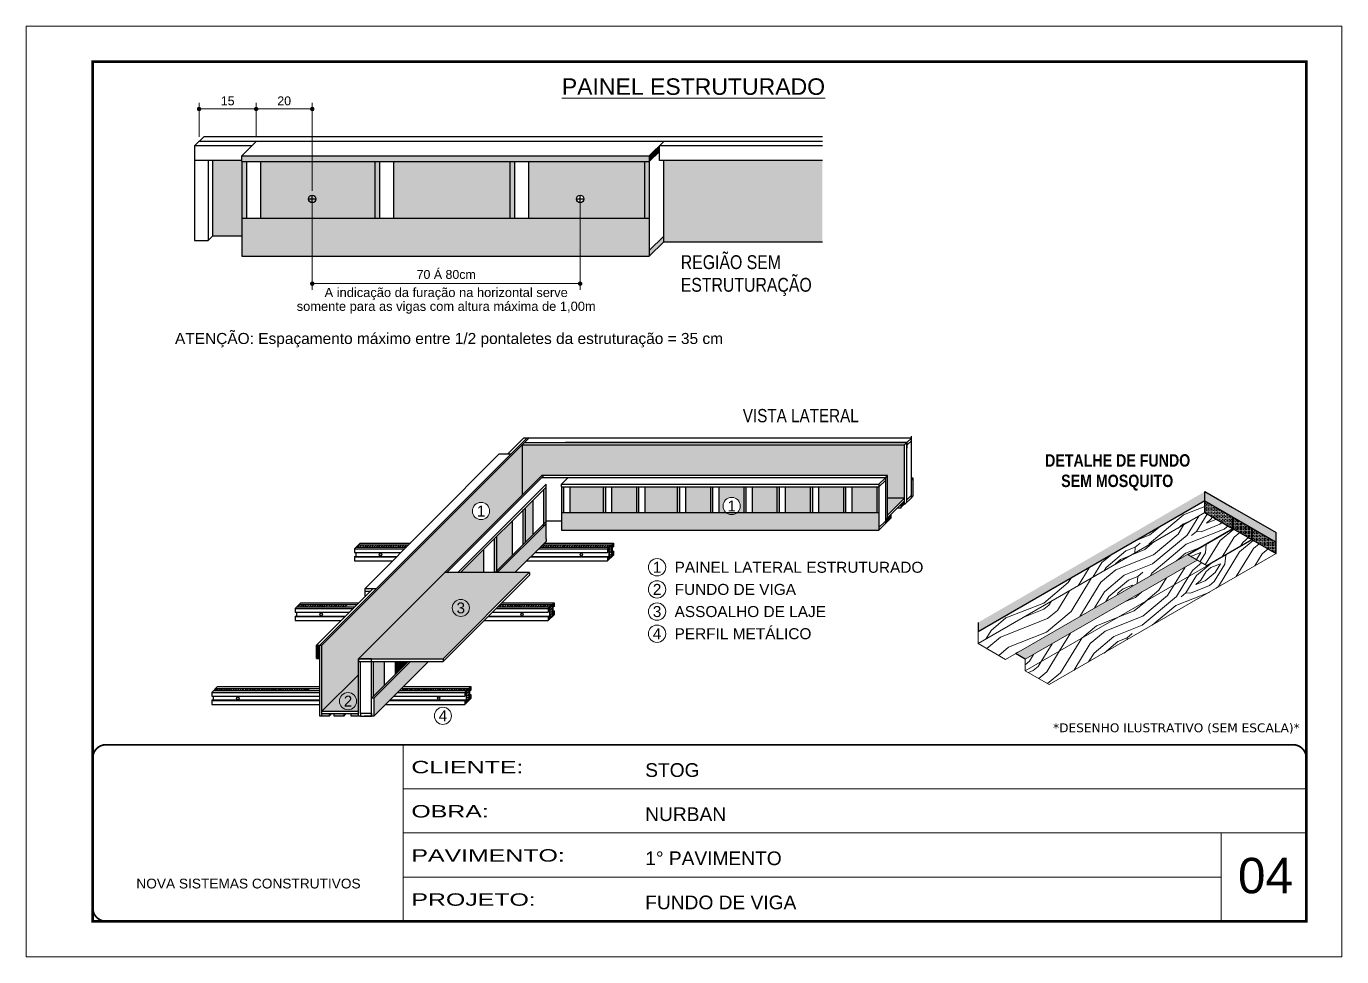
# Model space of a CAD drawing. Header units: millimetres. Extents: x 2455 to 8708, y 366 to 3713.
# Drawn here: x 7210 to 8695, y 2663 to 3713 of the extents above; entities that cross this region are included whole.
import ezdxf
from ezdxf.enums import TextEntityAlignment as Align

# ---------------------------------------------------------------- set-up
doc = ezdxf.new("R2010")
doc.units = ezdxf.units.MM
doc.linetypes.add('CONTINUO', pattern=[0])
doc.linetypes.add('DASHED', pattern=[0.75, 0.5, -0.25])
for name, color, linetype, lineweight in [('CARIMBO', 255, 'Continuous', 9), ('Demarcação 1', 251, 'Continuous', 9), ('Folhas', 255, 'Continuous', 9), ('fundo', 100, 'Continuous', 9), ('Madeira', 126, 'Continuous', 18), ('SARRAFO DE PRESSAO', 251, 'DASHED', 9)]:
    doc.layers.add(name, color=color, linetype=linetype, lineweight=lineweight)
for name, color, linetype in [('COTA', 241, 'Continuous'), ('HACHURA MADEIRAS', 1, 'Continuous'), ('material do compensado', 7, 'Continuous'), ('texto', 7, 'Continuous')]:
    doc.layers.add(name, color=color, linetype=linetype)
doc.layers.add('Demarcação 2', color=7, linetype='Continuous', lineweight=9, true_color=0xe0e0e0)
doc.styles.add('ARIAL', font='arial.ttf')
doc.styles.add('CESAR1', font='arial.ttf', dxfattribs={"oblique": 15})
doc.styles.add('ROMANC', font='techb___.ttf', dxfattribs={"height": 2.5})
doc.styles.get("Standard").update_dxf_attribs({"font": 'arial.ttf'})
doc.styles.add('stylellllll', font='verdana.ttf', dxfattribs={"height": 2})
doc.styles.add('Tecnologia', font='')
doc.styles.add('texto', font='ARIALN.TTF')
doc.styles.get('Tecnologia').set_extended_font_data('Forgotten Futurist')
doc.dimstyles.new('1x', dxfattribs={"dimtxt": 10, "dimasz": 5, "dimexe": 7, "dimexo": 5, "dimgap": 4, "dimtad": 1, "dimdec": 1, "dimdsep": 46, "dimtxsty": 'Standard', "dimblk": 'DOT', "dimcen": 0.09, "dimclrd": 4, "dimclre": 4, "dimclrt": 2, "dimadec": 0, "dimazin": 2, "dimtfac": 1, "dimtdec": 1, "dimtmove": 0, "dimatfit": 3, "dimldrblk": 'DOT', "dimfxl": 1, "dimtolj": 1, "dimtzin": 0, "dimlwd": 9, "dimlwe": 9, "dimarcsym": 0})
pattern_1 = [(45, (5002.2718, 51352.3062), (0.99436891, 3.64601934), [4.6875, -0.9375, 0, -0.9375])]
pattern_2 = [(355, (-41124.4, 315.46), (111.07494, 93.20294), [5.12645, -97.40264]), (85, (-41080.42, 347.63), (-93.20294, 111.07494), [10.2529, -92.27619]), (40, (-41101.74, 339.21), (8.936, 102.13894), [7.24881, -21.74642, 7.24881, -14.497615, 50.751904, -43.50449]), (40, (-41129.96, 310.8), (8.936, 102.13894), [7.24983, -14.49967, 7.24983, -115.99871]), (40, (-41093.314, 317.885), (8.936, 102.13894), [7.24983, -137.7482]), (40, (-41083.55, 311.885), (8.936, 102.13894), [7.24983, -137.7482]), (40, (-41097.974, 323.44), (8.936, 102.13894), [7.24983, -137.7482]), (40, (-41102.635, 328.99), (8.936, 102.13894), [14.49967, -130.49838]), (40, (-41070.4, 403.36), (8.936, 102.13894), [14.49967, -130.49838]), (40, (-41112.4, 334.99), (8.936, 102.13894), [28.99933, -115.99871]), (40, (-41117.06, 340.55), (8.936, 102.13894), [28.99933, -115.99871]), (40, (-41047.99, 365.38), (8.936, 102.13894), [28.99933, -115.99871]), (40, (-41121.275, 351.21), (8.936, 102.13894), [21.7497, -123.24834]), (40, (-41140.36, 368.316), (8.936, 102.13894), [21.7497, -123.24834]), (40, (-41131.04, 357.21), (8.936, 102.13894), [21.7497, -123.24834]), (40, (-41061.97, 382.04), (8.936, 102.13894), [36.24951, -108.74853]), (40, (-41071.74, 388.04), (8.936, 102.13894), [36.24951, -108.74853]), (40, (-41063.76, 361.614), (8.936, 102.13894), [50.74931, -94.24873]), (21.56505, (-41113.295, 324.78), (102.138945, -8.936), [11.4631, -217.79893]), (21.56505, (-41090.187, 353.634), (102.138945, -8.936), [11.4631, -217.79893]), (21.56505, (-41096.187, 343.867), (102.138945, -8.936), [11.4631, -217.79893]), (21.56505, (-41119.296, 315.013), (102.138945, -8.936), [22.9262, -206.33583]), (21.56505, (-41094.847, 359.19), (102.138945, -8.936), [34.3893, -194.87273]), (21.56505, (-41104.614, 365.19), (102.138945, -8.936), [45.8524, -183.40963]), (21.56505, (-41114.38, 371.19), (102.138945, -8.936), [45.8524, -183.40963]), (21.56505, (-41127.02, 403.17), (102.138945, -8.936), [45.8524, -183.40963]), (21.56505, (-41127.915, 392.957), (102.138945, -8.936), [57.3155, -171.94653]), (21.56505, (-41123.7, 382.296), (102.138945, -8.936), [57.3155, -171.94653]), (58.43495, (-41091.527, 338.313), (8.936, 102.138945), [11.4631, -217.79893]), (58.43495, (-41107.74, 329.44), (8.936, 102.138945), [11.4631, -217.79893]), (58.43495, (-41124.403, 315.46), (8.936, 102.138945), [22.9262, -206.33583]), (58.43495, (-41092.42, 328.1), (8.936, 102.138945), [22.9262, -206.33583]), (58.43495, (-41135.064, 311.246), (8.936, 102.138945), [34.3893, -194.87273]), (58.43495, (-41145.277, 312.14), (8.936, 102.138945), [45.8524, -183.40963]), (58.43495, (-41052.906, 309.204), (8.936, 102.138945), [45.8524, -183.40963]), (58.43495, (-41087.76, 322.546), (8.936, 102.138945), [45.8524, -183.40963]), (58.43495, (-41068.226, 310.545), (8.936, 102.138945), [57.3155, -171.94653]), (58.43495, (-41077.993, 316.545), (8.936, 102.138945), [57.3155, -171.94653])]
pattern_3 = [(0, (-30231.8857, -7438.4922), (0.82275303, 1.645506056), [0, -1.645506056])]

# ---------------------------------------------------------------- blocks, each defined once
blk = doc.blocks.new('9999999999')
at = {"color": 30, "linetype": 'CONTINUO'}
for p, q in [((98564.6, 34230.2), (98564.6, 34429.4)), ((98564.6, 34379.6), (99584, 34379.6)), ((98564.6, 34329.8), (99488, 34329.8)), ((99584, 34329.8), (99488, 34329.8)), ((99488, 34329.8), (99488, 34230.2)), ((98564.6, 34280), (99488, 34280))]:
    blk.add_line(p, q, dxfattribs=at)
at = {"color": 30, "linetype": 'CONTINUO', "const_width": 2}
blk.add_lwpolyline([(99584, 34230.2), (99584, 34414.4, 0.414214), (99569, 34429.4), (98229, 34429.4, 0.414214), (98214, 34414.4), (98214, 34245.2, 0.414214), (98229, 34230.2), (99584, 34230.2)], format="xyb", dxfattribs=at)
at = {"layer": 'Folhas'}
blk.add_lwpolyline([(98139, 34190.2), (99624, 34190.2), (99624, 35240.2), (98139, 35240.2)], close=True, dxfattribs=at)
at = {"layer": 'Folhas', "color": 30, "const_width": 3}
blk.add_lwpolyline([(98214, 34230.2), (99584, 34230.2), (99584, 35200.2), (98214, 35200.2)], close=True, dxfattribs=at)
at = {"color": 7, "linetype": 'Continuous', "ltscale": 5, "style": 'ARIAL'}
for s, height, p in [('STOG', 15.48, (98837.7, 34393.1)), ('NURBAN', 15.48, (98837.7, 34343.3)), ('1° PAVIMENTO', 15.483, (98837.7, 34293.5)), ('NOVA SISTEMAS CONSTRUTIVOS', 11.059, (98263.2, 34267.2)), ('FUNDO DE VIGA', 15.483, (98837.7, 34243.7))]:
    blk.add_text(s, height=height, dxfattribs=at).set_placement(p)
at = {"layer": 'Folhas', "color": 7, "style": 'Tecnologia', "width": 1.5}
for s, p in [('CLIENTE:', (98573.7, 34397.2)), ('OBRA:', (98573.7, 34347.3)), ('PAVIMENTO:', (98573.7, 34297.5)), ('PROJETO:', (98573.7, 34247.7))]:
    blk.add_text(s, height=14, dxfattribs=at).set_placement(p)
blk = doc.blocks.new('_Dot')
at = {"color": 0, "linetype": 'ByBlock', "lineweight": -2}
blk.add_line((-0.5, 0), (-1, 0), dxfattribs=at)
at = {"color": 0, "linetype": 'ByBlock', "const_width": 0.5}
blk.add_lwpolyline([(-0.25, 0, 1), (0.25, 0, 1)], format="xyb", close=True, dxfattribs=at)
blk = doc.blocks.new('*D47')
at = {"layer": 'COTA', "color": 4, "lineweight": 9, "transparency": 16777216}
for p, q in [((7404.8, 3588.2), (7404.8, 3626.7)), ((7469.3, 3587.8), (7469.3, 3626.7)), ((7409.8, 3619.7), (7464.3, 3619.7))]:
    blk.add_line(p, q, dxfattribs=at)
at = {"layer": 'Defpoints', "color": 0, "transparency": 16777216}
for p in [(7469.3, 3619.7), (7404.8, 3583.2), (7469.3, 3582.8)]:
    blk.add_point(p, dxfattribs=at)
at = {"layer": 'COTA', "color": 4, "lineweight": 9, "transparency": 16777216, "xscale": 5, "yscale": 5, "zscale": 5, "rotation": 180}
blk.add_blockref('_Dot', (7404.8, 3619.7), dxfattribs=at)
at = {"layer": 'COTA', "color": 4, "lineweight": 9, "transparency": 16777216, "xscale": 5, "yscale": 5, "zscale": 5}
blk.add_blockref('_Dot', (7469.3, 3619.7), dxfattribs=at)
at = {"layer": 'COTA', "color": 2, "transparency": 16777216, "insert": (7437.1, 3628.8), "char_height": 10, "attachment_point": 5}
blk.add_mtext('\\A1;15', dxfattribs=at)
blk = doc.blocks.new('*D48')
at = {"layer": 'COTA', "color": 4, "lineweight": 9, "transparency": 16777216}
for p, q in [((7469.3, 3587.8), (7469.3, 3626.7)), ((7532.6, 3527.4), (7532.6, 3626.7)), ((7474.3, 3619.7), (7527.6, 3619.7))]:
    blk.add_line(p, q, dxfattribs=at)
at = {"layer": 'Defpoints', "color": 0, "transparency": 16777216}
for p in [(7532.6, 3619.7), (7469.3, 3582.8), (7532.6, 3522.4)]:
    blk.add_point(p, dxfattribs=at)
at = {"layer": 'COTA', "color": 4, "lineweight": 9, "transparency": 16777216, "xscale": 5, "yscale": 5, "zscale": 5, "rotation": 180}
blk.add_blockref('_Dot', (7469.3, 3619.7), dxfattribs=at)
at = {"layer": 'COTA', "color": 4, "lineweight": 9, "transparency": 16777216, "xscale": 5, "yscale": 5, "zscale": 5}
blk.add_blockref('_Dot', (7532.6, 3619.7), dxfattribs=at)
at = {"layer": 'COTA', "color": 2, "transparency": 16777216, "insert": (7500.9, 3628.8), "char_height": 10, "attachment_point": 5}
blk.add_mtext('\\A1;20', dxfattribs=at)
blk = doc.blocks.new('*D49')
at = {"layer": 'COTA', "color": 4, "lineweight": 9, "transparency": 16777216}
for p, q in [((7532.6, 3517.4), (7532.6, 3415.6)), ((7835, 3517.4), (7835, 3415.6)), ((7537.6, 3422.6), (7830, 3422.6))]:
    blk.add_line(p, q, dxfattribs=at)
at = {"layer": 'Defpoints', "color": 0, "transparency": 16777216}
for p in [(7532.6, 3522.4), (7835, 3522.4), (7835, 3422.6)]:
    blk.add_point(p, dxfattribs=at)
at = {"layer": 'COTA', "color": 4, "lineweight": 9, "transparency": 16777216, "xscale": 5, "yscale": 5, "zscale": 5, "rotation": 180}
blk.add_blockref('_Dot', (7532.6, 3422.6), dxfattribs=at)
at = {"layer": 'COTA', "color": 4, "lineweight": 9, "transparency": 16777216, "xscale": 5, "yscale": 5, "zscale": 5}
blk.add_blockref('_Dot', (7835, 3422.6), dxfattribs=at)
at = {"layer": 'COTA', "color": 2, "transparency": 16777216, "insert": (7683.8, 3432.9), "char_height": 10, "attachment_point": 5}
blk.add_mtext('\\A1;70 Á 80cm', dxfattribs=at)

msp = doc.modelspace()

# ---------------------------------------------------------------- hatches: boundary and pattern name
at = {"linetype": 'ByBlock', "ltscale": 2}
for points in [[(7913.11, 3566.76), (7453.05, 3566.76), (7453.05, 3560.38), (7913.11, 3560.38)], [(7452.94, 3496.67), (7458.27, 3496.67), (7458.27, 3560.27), (7452.94, 3560.27)], [(7603.13, 3496.67), (7608.45, 3496.67), (7608.45, 3560.27), (7603.13, 3560.27)], [(7794.08, 3149.17), (7796.43, 3151.53), (7796.43, 3192.97), (7794.08, 3190.61)], [(7813.73, 3164.41), (7816.17, 3164.41), (7816.17, 3193.13), (7813.73, 3193.13)], [(7861, 3164.41), (7863.44, 3164.41), (7863.44, 3193.13), (7861, 3193.13)], [(7898.54, 3164.41), (7900.98, 3164.41), (7900.98, 3193.13), (7898.54, 3193.13)], [(7944.47, 3164.41), (7946.91, 3164.41), (7946.91, 3193.13), (7944.47, 3193.13)], [(7982, 3164.41), (7984.44, 3164.41), (7984.44, 3193.13), (7982, 3193.13)], [(8019.54, 3164.41), (8021.97, 3164.41), (8021.97, 3193.13), (8019.54, 3193.13)], [(8057.07, 3164.41), (8059.51, 3164.41), (8059.51, 3193.13), (8057.07, 3193.13)], [(8094.6, 3164.41), (8097.04, 3164.41), (8097.04, 3193.13), (8094.6, 3193.13)], [(8132.14, 3164.41), (8134.57, 3164.41), (8134.58, 3193.13), (8132.14, 3193.13)], [(8169.67, 3164.41), (8172.11, 3164.41), (8172.11, 3193.13), (8169.67, 3193.13)], [(8210.99, 3203.11), (8208.98, 3203.11), (8208.98, 3200.87)], [(7770.74, 3128.31), (7773.09, 3130.67), (7773.09, 3169.96), (7770.74, 3167.61)], [(7794.18, 3149.28), (7794.18, 3151.76), (7740.79, 3098.36), (7740.79, 3096.47), (7741.38, 3096.47)], [(7740.68, 3137.22), (7738.33, 3134.87), (7738.33, 3096.37), (7740.68, 3096.37)], [(7643.51, 2996.34), (7640.95, 2996.34), (7599.49, 2954.89), (7602.06, 2954.89)], [(7626.31, 2981.7), (7628.66, 2984.06), (7628.66, 2996.24), (7626.31, 2996.24)]]:
    msp.add_hatch(color=256, dxfattribs=at).paths.add_polyline_path(points)
for points in [[(7924.46, 3571.63), (7924.46, 3578.01), (7913.11, 3566.75), (7913.11, 3560.38)], [(7755.51, 3496.67), (7760.84, 3496.67), (7760.84, 3560.38), (7755.51, 3560.38)], [(8201.36, 3173.32), (8201.36, 3177.52), (8197.14, 3173.32), (8197.14, 3169.13)], [(8186.2, 3162.47), (8180.22, 3156.54), (8180.22, 3152.35), (8186.2, 3158.28)], [(7540.97, 3014.5), (7537.31, 3014.5), (7537.31, 2999.64), (7540.97, 2999.64)]]:
    msp.add_hatch(color=256).paths.add_polyline_path(points)
h = msp.add_hatch(color=256)
h.paths.add_polyline_path([(7913.11, 3460.13), (7913.11, 3453.75), (7929.33, 3469.84), (7929.33, 3476.22)])
h.paths.add_polyline_path([(7907.78, 3496.67), (7913.11, 3496.67), (7913.11, 3560.38), (7907.78, 3560.38)])
at = {"linetype": 'Continuous', "ltscale": 1.5}
h = msp.add_hatch(dxfattribs=at)
h.set_pattern_fill('ANSI36', color=256, scale=15, style=0)
h.set_pattern_definition(pattern_1)
h.paths.add_polyline_path([(7584.74, 3127.8), (7582.23, 3125.29), (7638.8, 3125.29), (7641.29, 3127.8)])
h = msp.add_hatch(dxfattribs=at)
h.set_pattern_fill('ANSI36', color=256, scale=15, style=0)
h.set_pattern_definition(pattern_1)
h.paths.add_polyline_path([(7870.43, 3127.8), (7792.7, 3127.8), (7790.19, 3125.29), (7867.92, 3125.29)])
h.paths.add_polyline_path([(7870.43, 3127.8), (7867.92, 3125.29), (7867.92, 3111.68), (7870.43, 3114.18)])
h = msp.add_hatch(dxfattribs=at)
h.set_pattern_fill('ANSI36', color=256, scale=15, style=0)
h.set_pattern_definition(pattern_1)
h.paths.add_polyline_path([(7517.76, 3060.43), (7515.26, 3057.92), (7571.82, 3057.92), (7574.31, 3060.43)])
h = msp.add_hatch(dxfattribs=at)
h.set_pattern_fill('ANSI36', color=256, scale=15, style=0)
h.set_pattern_definition(pattern_1)
h.paths.add_polyline_path([(7803.45, 3060.43), (7800.94, 3057.92), (7800.94, 3044.31), (7803.45, 3046.81)])
h.paths.add_polyline_path([(7744.44, 3060.43), (7741.94, 3057.92), (7800.94, 3057.92), (7803.45, 3060.43)])
h = msp.add_hatch(dxfattribs=at)
h.set_pattern_fill('ANSI36', color=256, scale=15, style=0)
h.set_pattern_definition(pattern_1)
h.paths.add_polyline_path([(7423.69, 2965.8), (7421.18, 2963.3), (7528.65, 2963.3), (7528.65, 2965.8)])
h = msp.add_hatch(dxfattribs=at)
h.set_pattern_fill('ANSI36', color=256, scale=15, style=0)
h.set_pattern_definition(pattern_1)
h.paths.add_polyline_path([(7709.38, 2965.8), (7706.87, 2963.3), (7706.87, 2949.68), (7709.38, 2952.19)])
h.paths.add_polyline_path([(7633.27, 2965.8), (7630.77, 2963.3), (7706.87, 2963.3), (7709.38, 2965.8)])
at = {"linetype": 'ByBlock', "ltscale": 2}
h = msp.add_hatch(color=256, dxfattribs=at)
h.paths.add_polyline_path([(7551.76, 2937.51), (7543.54, 2937.51), (7543.54, 2934.59), (7551.76, 2934.59)])
h.paths.add_polyline_path([(7568.06, 2937.51), (7557.27, 2937.51), (7557.27, 2934.59), (7568.06, 2934.59)])
h.paths.add_polyline_path([(7584.61, 2937.51), (7576.39, 2937.51), (7576.39, 2934.59), (7584.61, 2934.59)])
at = {"layer": 'Demarcação 1'}
h = msp.add_hatch(color=256, dxfattribs=at)
h.paths.add_polyline_path([(7563.27, 2951.41, 1), (7582.62, 2951.41, 1)], flags=17)
h.paths.add_polyline_path([(7584.61, 2999.11), (7769.65, 3184.15), (7769.65, 3240.62), (7769.65, 3240.62), (7543.54, 3014.51), (7543.54, 2940.08), (7584.61, 2981.14)])
h.paths.add_polyline_path([(7713.46, 3165.94, -1), (7732.82, 3165.94, -1)], flags=16)
h.paths.add_polyline_path([(7565.07, 2942.15), (7580.83, 2942.15), (7580.83, 2960.71), (7565.07, 2960.71)], flags=24)
h.paths.add_polyline_path([(7715.26, 3156.69), (7731.02, 3156.69), (7731.02, 3175.25), (7715.26, 3175.25)], flags=24)
for points in [[(7769.65, 3184.15), (7791.59, 3206.09), (8182.15, 3206.09), (8182.15, 3180.46), (8201.36, 3180.46), (8201.36, 3240.62), (7769.65, 3240.62)], [(8182.15, 3180.46), (8182.15, 3161.41), (8201.36, 3180.46)]]:
    msp.add_hatch(color=256, dxfattribs=at).paths.add_polyline_path(points)
h = msp.add_hatch(color=256, dxfattribs=at)
h.paths.add_polyline_path([(7543.54, 2940.08), (7584.61, 2940.08), (7584.61, 2981.14)])
h.paths.add_polyline_path([(7563.27, 2951.41, -1), (7582.62, 2951.41, -1)], flags=16)
h.paths.add_polyline_path([(7565.07, 2942.15), (7580.83, 2942.15), (7580.83, 2960.71), (7565.07, 2960.71)], flags=24)
at = {"layer": 'Demarcação 2'}
for points in [[(7453.05, 3560.38), (7453.05, 3560.38), (7453.05, 3560.38), (7453.05, 3561.44), (7420.06, 3561.44), (7420.06, 3476.22), (7453.05, 3476.22)], [(7474.6, 3496.67), (7603.24, 3496.67), (7603.24, 3560.38), (7474.6, 3560.38)], [(7624.79, 3496.67), (7755.51, 3496.67), (7755.51, 3560.38), (7624.79, 3560.38)], [(7929.33, 3561.44), (7929.33, 3469.84), (8108.61, 3469.84), (8108.61, 3561.44)], [(7913.11, 3496.67), (7453.05, 3496.67), (7453.05, 3460.13), (7453.05, 3453.75), (7913.11, 3453.75)], [(7823.7, 3164.41), (7861.11, 3164.41), (7861.11, 3193.23), (7823.7, 3193.23)], [(7870.98, 3164.41), (7898.64, 3164.41), (7898.64, 3193.23), (7870.98, 3193.23)], [(7908.51, 3164.41), (7944.58, 3164.41), (7944.58, 3193.23), (7908.51, 3193.23)], [(7954.44, 3164.41), (7982.11, 3164.41), (7982.11, 3193.23), (7954.44, 3193.23)], [(8029.51, 3164.41), (8057.18, 3164.41), (8057.18, 3193.23), (8029.51, 3193.23)], [(8067.04, 3164.41), (8094.71, 3164.41), (8094.71, 3193.23), (8067.04, 3193.23)], [(8104.58, 3164.41), (8132.24, 3164.41), (8132.24, 3193.23), (8104.58, 3193.23)], [(8142.11, 3164.41), (8169.78, 3164.41), (8169.78, 3193.23), (8142.11, 3193.23)], [(7773.2, 3130.77), (7781.86, 3139.44), (7781.86, 3178.4), (7773.2, 3169.73)], [(8172.21, 3164.41), (8012.55, 3164.41, -0.3830345), (7999.62, 3164.41), (7813.83, 3164.41), (7813.83, 3144.41), (8172.21, 3144.41)], [(7740.79, 3098.36), (7758.52, 3116.1), (7758.52, 3155.06), (7740.79, 3137.33)], [(7796.54, 3134.55), (7796.54, 3151.63), (7741.38, 3096.47), (7761.38, 3096.47), (7796.53, 3131.63)], [(7699.94, 3096.47), (7726.12, 3096.47), (7726.12, 3122.65)], [(7601.84, 2957.24), (7614.09, 2969.49), (7614.09, 2996.34), (7601.84, 2996.34)], [(7663.81, 2996.34), (7658.33, 2996.34), (7643.51, 2996.34), (7602.06, 2954.89), (7602.06, 2934.59)], [(7628.76, 2984.16), (7640.95, 2996.34), (7628.76, 2996.34)]]:
    msp.add_hatch(color=256, dxfattribs=at).paths.add_polyline_path(points)
h = msp.add_hatch(color=256, dxfattribs=at)
h.paths.add_polyline_path([(7830.83, 3518.2, -1), (7839.2, 3518.2, -1)], flags=16)
h.paths.add_polyline_path([(7777.06, 3496.67), (7907.78, 3496.67), (7907.78, 3560.38), (7777.06, 3560.38)])
h = msp.add_hatch(color=256, dxfattribs=at)
h.paths.add_polyline_path([(8015.76, 3171.61, -1), (7996.4, 3171.61, -1)], flags=16)
h.paths.add_polyline_path([(7998.2, 3162.36), (8013.96, 3162.36), (8013.96, 3180.91), (7998.2, 3180.91)], flags=24)
h.paths.add_polyline_path([(7991.98, 3164.41), (8019.64, 3164.41), (8019.64, 3193.23), (7991.98, 3193.23)])
h = msp.add_hatch(color=256, dxfattribs=at)
h.paths.add_polyline_path([(7584.61, 2999.11), (7587.17, 2999.11), (7599.49, 2999.11), (7680.24, 2999.11), (7777.61, 3096.47), (7681.97, 3096.47)])
h.paths.add_polyline_path([(7692.35, 3047.1), (7708.21, 3047.1), (7708.21, 3065.98), (7692.35, 3065.98)], flags=24)
at = {"layer": 'fundo'}
h = msp.add_hatch(color=252, dxfattribs=at)
h.dxf.hatch_style = 1
h.paths.add_polyline_path([(8284.26, 3040.13), (8284.26, 3029.47), (8540.41, 3177.36), (8540.41, 3188.01)])
h = msp.add_hatch(color=252, dxfattribs=at)
h.dxf.hatch_style = 1
h.paths.add_polyline_path([(8571.48, 3170.07), (8540.41, 3188.01), (8540.41, 3177.36), (8571.48, 3159.42), (8620.82, 3130.93), (8620.82, 3141.59)])
h = msp.add_hatch(color=252, dxfattribs=at)
h.dxf.hatch_style = 1
h.paths.add_polyline_path([(8531.77, 3110.62), (8521.4, 3116.6), (8521.4, 3117.48), (8326.62, 3005.02), (8337.54, 2998.71)])
at = {"layer": 'HACHURA MADEIRAS'}
h = msp.add_hatch(dxfattribs=at)
h.set_pattern_fill('DOTS', scale=1.036539)
h.set_pattern_definition(pattern_3)
h.paths.add_polyline_path([(8571.48, 3146.39), (8571.48, 3159.42), (8540.41, 3177.36), (8540.41, 3164.34)])
h = msp.add_hatch(dxfattribs=at)
h.set_pattern_fill('DOTS', scale=1.036539)
h.set_pattern_definition(pattern_3)
h.paths.add_polyline_path([(8572.24, 3158.98), (8572.24, 3145.96), (8593.38, 3133.75), (8593.38, 3146.77)])
h = msp.add_hatch(dxfattribs=at)
h.set_pattern_fill('DOTS', scale=1.036539)
h.set_pattern_definition(pattern_3)
h.paths.add_polyline_path([(8593.68, 3146.6), (8593.68, 3133.58), (8620.82, 3117.91), (8620.82, 3130.93)])
at = {"layer": 'Madeira'}
h = msp.add_hatch(dxfattribs=at)
h.set_pattern_fill('PATRON00077', color=256, scale=102.529099, angle=355, pattern_type=2)
h.set_pattern_definition(pattern_2)
h.paths.add_polyline_path([(8284.26, 3029.47), (8284.26, 3016.45), (8540.41, 3164.34), (8540.41, 3177.36)])
h = msp.add_hatch(dxfattribs=at)
h.set_pattern_fill('PATRON00077', color=256, scale=102.529099, angle=355, pattern_type=2)
h.set_pattern_definition([(355, (-10021.88, -68925.11), (111.07494, 93.20294), [5.12645, -97.40264]), (85, (-9977.9, -68892.94), (-93.20294, 111.07494), [10.25291, -92.27619]), (40, (-9999.22, -68901.36), (8.936, 102.138945), [7.248807, -21.74642, 7.248807, -14.497615, 50.751904, -43.504487]), (40, (-10027.44, -68929.77), (8.936, 102.138945), [7.24983, -14.499665, 7.24983, -115.99871]), (40, (-9990.796, -68922.684), (8.936, 102.138945), [7.24983, -137.74821]), (40, (-9981.03, -68928.685), (8.936, 102.138945), [7.24983, -137.74821]), (40, (-9995.46, -68917.13), (8.936, 102.138945), [7.24983, -137.74821]), (40, (-10000.12, -68911.58), (8.936, 102.138945), [14.49967, -130.49838]), (40, (-9967.88, -68837.21), (8.936, 102.138945), [14.49967, -130.49838]), (40, (-10009.884, -68905.576), (8.936, 102.138945), [28.99933, -115.99871]), (40, (-10014.544, -68900.02), (8.936, 102.138945), [28.99933, -115.99871]), (40, (-9945.47, -68875.19), (8.936, 102.138945), [28.99933, -115.99871]), (40, (-10018.76, -68889.36), (8.936, 102.138945), [21.7497, -123.24834]), (40, (-10037.845, -68872.254), (8.936, 102.138945), [21.7497, -123.24834]), (40, (-10028.524, -68883.36), (8.936, 102.138945), [21.7497, -123.24834]), (40, (-9959.45, -68858.53), (8.936, 102.138945), [36.24951, -108.74853]), (40, (-9969.22, -68852.53), (8.936, 102.138945), [36.24951, -108.74853]), (40, (-9961.24, -68878.956), (8.936, 102.138945), [50.74931, -94.24873]), (21.56505, (-10010.777, -68915.79), (102.138945, -8.936), [11.4631, -217.79893]), (21.56505, (-9987.67, -68886.936), (102.138945, -8.936), [11.4631, -217.79893]), (21.56505, (-9993.67, -68896.703), (102.138945, -8.936), [11.4631, -217.79893]), (21.56505, (-10016.78, -68925.557), (102.138945, -8.936), [22.9262, -206.33583]), (21.56505, (-9992.33, -68881.38), (102.138945, -8.936), [34.3893, -194.87273]), (21.56505, (-10002.096, -68875.38), (102.138945, -8.936), [45.8524, -183.40963]), (21.56505, (-10011.863, -68869.38), (102.138945, -8.936), [45.8524, -183.40963]), (21.56505, (-10024.503, -68837.4), (102.138945, -8.936), [45.8524, -183.40963]), (21.56505, (-10025.397, -68847.613), (102.138945, -8.936), [57.31551, -171.94653]), (21.56505, (-10021.183, -68858.273), (102.138945, -8.936), [57.31551, -171.94653]), (58.43495, (-9989.01, -68902.256), (8.936, 102.138945), [11.4631, -217.79893]), (58.43495, (-10005.224, -68911.13), (8.936, 102.138945), [11.4631, -217.79893]), (58.43495, (-10021.885, -68925.11), (8.936, 102.138945), [22.9262, -206.33583]), (58.43495, (-9989.903, -68912.47), (8.936, 102.138945), [22.9262, -206.33583]), (58.43495, (-10032.545, -68929.324), (8.936, 102.138945), [34.3893, -194.87273]), (58.43495, (-10042.76, -68928.43), (8.936, 102.138945), [45.8524, -183.40963]), (58.43495, (-9950.388, -68931.366), (8.936, 102.138945), [45.8524, -183.40963]), (58.43495, (-9985.243, -68918.024), (8.936, 102.138945), [45.8524, -183.40963]), (58.43495, (-9965.71, -68930.025), (8.936, 102.138945), [57.31551, -171.94653]), (58.43495, (-9975.475, -68924.025), (8.936, 102.138945), [57.31551, -171.94653])])
h.paths.add_polyline_path([(8284.26, 3016.45), (8315.34, 2998.51), (8571.48, 3146.39), (8540.41, 3164.34)])
h = msp.add_hatch(dxfattribs=at)
h.set_pattern_fill('PATRON00077', color=256, scale=102.529099, angle=355, pattern_type=2)
h.set_pattern_definition(pattern_2)
h.paths.add_polyline_path([(8364.69, 2970.03), (8620.82, 3117.91), (8593.68, 3133.58), (8337.63, 2985.75)])
h = msp.add_hatch(dxfattribs=at)
h.set_pattern_fill('PATRON00077', color=256, scale=102.529099, angle=355, pattern_type=2)
h.set_pattern_definition([(355, (-41146.37, 328.2), (111.07494, 93.20294), [5.12645, -97.40264]), (85, (-41102.38, 360.37), (-93.20294, 111.07494), [10.2529, -92.27619]), (40, (-41123.705, 351.946), (8.936, 102.13894), [7.24881, -21.74642, 7.24881, -14.497615, 50.751904, -43.50449]), (40, (-41151.92, 323.54), (8.936, 102.13894), [7.24983, -14.49967, 7.24983, -115.99871]), (40, (-41115.28, 330.625), (8.936, 102.13894), [7.24983, -137.7482]), (40, (-41105.51, 324.624), (8.936, 102.13894), [7.24983, -137.7482]), (40, (-41119.94, 336.18), (8.936, 102.13894), [7.24983, -137.7482]), (40, (-41124.6, 341.73), (8.936, 102.13894), [14.49967, -130.49838]), (40, (-41092.36, 416.1), (8.936, 102.13894), [14.49967, -130.49838]), (40, (-41134.366, 347.73), (8.936, 102.13894), [28.99933, -115.99871]), (40, (-41139.026, 353.29), (8.936, 102.13894), [28.99933, -115.99871]), (40, (-41069.955, 378.12), (8.936, 102.13894), [28.99933, -115.99871]), (40, (-41143.24, 363.95), (8.936, 102.13894), [21.7497, -123.24834]), (40, (-41162.33, 381.055), (8.936, 102.13894), [21.7497, -123.24834]), (40, (-41153.01, 369.95), (8.936, 102.13894), [21.7497, -123.24834]), (40, (-41083.935, 394.78), (8.936, 102.13894), [36.24951, -108.74853]), (40, (-41093.7, 400.78), (8.936, 102.13894), [36.24951, -108.74853]), (40, (-41085.72, 374.35), (8.936, 102.13894), [50.74931, -94.24873]), (21.56505, (-41135.26, 337.52), (102.138945, -8.936), [11.4631, -217.79893]), (21.56505, (-41112.15, 366.373), (102.138945, -8.936), [11.4631, -217.79893]), (21.56505, (-41118.15, 356.606), (102.138945, -8.936), [11.4631, -217.79893]), (21.56505, (-41141.26, 327.75), (102.138945, -8.936), [22.9262, -206.33583]), (21.56505, (-41116.81, 371.927), (102.138945, -8.936), [34.3893, -194.87273]), (21.56505, (-41126.58, 377.93), (102.138945, -8.936), [45.8524, -183.40963]), (21.56505, (-41136.345, 383.93), (102.138945, -8.936), [45.8524, -183.40963]), (21.56505, (-41148.985, 415.91), (102.138945, -8.936), [45.8524, -183.40963]), (21.56505, (-41149.88, 405.697), (102.138945, -8.936), [57.3155, -171.94653]), (21.56505, (-41145.666, 395.036), (102.138945, -8.936), [57.3155, -171.94653]), (58.43495, (-41113.49, 351.053), (8.936, 102.138945), [11.4631, -217.79893]), (58.43495, (-41129.706, 342.18), (8.936, 102.138945), [11.4631, -217.79893]), (58.43495, (-41146.367, 328.2), (8.936, 102.138945), [22.9262, -206.33583]), (58.43495, (-41114.385, 340.84), (8.936, 102.138945), [22.9262, -206.33583]), (58.43495, (-41157.028, 323.985), (8.936, 102.138945), [34.3893, -194.87273]), (58.43495, (-41167.24, 324.88), (8.936, 102.138945), [45.8524, -183.40963]), (58.43495, (-41074.87, 321.943), (8.936, 102.138945), [45.8524, -183.40963]), (58.43495, (-41109.725, 335.285), (8.936, 102.138945), [45.8524, -183.40963]), (58.43495, (-41090.19, 323.284), (8.936, 102.138945), [57.3155, -171.94653]), (58.43495, (-41099.958, 329.284), (8.936, 102.138945), [57.3155, -171.94653])])
h.paths.add_polyline_path([(8542.54, 3104.4), (8593.38, 3133.75), (8571.72, 3146.32), (8521.4, 3116.6)])
h = msp.add_hatch(dxfattribs=at)
h.set_pattern_fill('PATRON00077', color=256, scale=102.529099, angle=355, pattern_type=2)
h.set_pattern_definition(pattern_2)
h.paths.add_polyline_path([(8542.91, 3104.19), (8531.63, 3110.7), (8337.47, 2998.68), (8337.54, 2985.69)])

# ---------------------------------------------------------------- linework, layer by layer
at = {"linetype": 'ByBlock', "ltscale": 2}
for p, q in [((7399.63, 3578.01), (7410.07, 3588.45)), ((7469.28, 3582.85), (7453.05, 3566.76)), ((7929.33, 3582.85), (7913.11, 3566.75)), ((7399.63, 3578.01), (7399.63, 3561.44)), ((7453.05, 3566.76), (7913.11, 3566.76)), ((7453.05, 3560.38), (7453.05, 3566.76)), ((7924.46, 3571.63), (7913.11, 3560.38)), ((7913.11, 3566.75), (7913.11, 3453.75)), ((7924.46, 3561.44), (7924.46, 3578.01)), ((7399.63, 3561.44), (7399.63, 3471.38)), ((7415.23, 3561.44), (7415.23, 3471.38)), ((7420.06, 3561.44), (7420.06, 3476.22)), ((7453.05, 3560.38), (7453.05, 3453.75)), ((7453.05, 3560.38), (7453.05, 3460.13)), ((7453.05, 3560.38), (7913.11, 3560.38)), ((7458.38, 3560.38), (7458.38, 3496.67)), ((7474.6, 3496.67), (7474.6, 3560.38)), ((7603.24, 3560.38), (7603.24, 3496.67)), ((7608.56, 3560.38), (7608.56, 3496.67)), ((7624.79, 3496.67), (7624.79, 3560.38)), ((7755.51, 3560.38), (7755.51, 3496.67)), ((7760.84, 3560.38), (7760.84, 3496.67)), ((7777.06, 3496.67), (7777.06, 3560.38)), ((7907.78, 3560.38), (7907.78, 3496.67)), ((7929.33, 3469.84), (7929.33, 3561.44)), ((7415.23, 3471.38), (7420.06, 3476.22)), ((7453.05, 3476.22), (7420.06, 3476.22)), ((7453.05, 3476.22), (7420.06, 3476.22)), ((7929.33, 3476.22), (7913.11, 3460.13)), ((7929.33, 3469.84), (7913.11, 3453.75)), ((8208.98, 3245.32), (8203.93, 3240.31)), ((7684.54, 3096.47), (7794.15, 3206.09)), ((7796.54, 3134.55), (7796.54, 3193.07)), ((7821.26, 3203.52), (7813.83, 3196.15)), ((7813.83, 3196.15), (8172.22, 3196.15)), ((7813.83, 3193.24), (7813.83, 3196.15)), ((7813.83, 3193.24), (7813.83, 3144.41)), ((7813.83, 3193.24), (7813.83, 3164.41)), ((7813.83, 3193.23), (8172.22, 3193.23)), ((7816.27, 3193.24), (7816.27, 3164.41)), ((7823.7, 3164.41), (7823.7, 3193.24)), ((7861.11, 3193.23), (7861.11, 3164.41)), ((7863.55, 3193.23), (7863.55, 3164.41)), ((7870.98, 3164.41), (7870.98, 3193.23)), ((7898.64, 3193.23), (7898.64, 3164.41)), ((7901.08, 3193.23), (7901.08, 3164.41)), ((7908.51, 3164.41), (7908.51, 3193.23)), ((7944.58, 3193.23), (7944.58, 3164.41)), ((7947.01, 3193.23), (7947.01, 3164.41)), ((7954.44, 3164.41), (7954.44, 3193.23)), ((7982.11, 3193.23), (7982.11, 3164.41)), ((7984.55, 3193.23), (7984.55, 3164.41)), ((7991.98, 3164.41), (7991.98, 3193.23)), ((8019.64, 3193.23), (8019.64, 3164.41)), ((8022.08, 3193.23), (8022.08, 3164.41)), ((8029.51, 3164.41), (8029.51, 3193.23)), ((8057.18, 3193.23), (8057.18, 3164.41)), ((8059.61, 3193.23), (8059.61, 3164.41)), ((8067.04, 3164.41), (8067.04, 3193.23)), ((8094.71, 3193.23), (8094.71, 3164.41)), ((8097.15, 3193.23), (8097.15, 3164.41)), ((8104.58, 3164.41), (8104.58, 3193.23)), ((8132.24, 3193.23), (8132.24, 3164.41)), ((8134.68, 3193.23), (8134.68, 3164.41)), ((8142.11, 3164.41), (8142.11, 3193.23)), ((8169.78, 3193.23), (8169.78, 3164.41)), ((8172.22, 3193.23), (8172.21, 3144.41)), ((8179.64, 3203.52), (8172.22, 3196.15)), ((8179.64, 3200.6), (8172.22, 3193.23)), ((8172.22, 3196.15), (8172.22, 3193.23)), ((8179.64, 3203.52), (8182.15, 3206.09)), ((8179.64, 3203.52), (8179.64, 3151.78)), ((8208.98, 3200.87), (8210.99, 3203.11)), ((8210.99, 3203.11), (8208.98, 3203.11)), ((8210.99, 3183.11), (8210.99, 3203.11)), ((7781.86, 3139.44), (7781.86, 3178.4)), ((7794.18, 3149.28), (7794.18, 3190.72)), ((8208.98, 3180.87), (8201.36, 3173.32)), ((8208.98, 3180.87), (8210.99, 3183.11)), ((7770.84, 3128.42), (7770.84, 3167.72)), ((7773.2, 3130.77), (7773.2, 3170.07)), ((7796.54, 3154.11), (7738.9, 3096.47)), ((7758.52, 3116.1), (7758.52, 3155.4)), ((7813.83, 3154.7), (7796.54, 3154.7)), ((8179.64, 3154.7), (8172.21, 3147.33)), ((8179.64, 3151.78), (8172.21, 3144.41)), ((8186.2, 3158.28), (8175.82, 3147.98)), ((8182.15, 3154.27), (8179.64, 3151.78)), ((7738.44, 3096.47), (7738.44, 3134.97)), ((7740.79, 3096.47), (7740.79, 3137.33)), ((7796.54, 3134.55), (7796.53, 3131.63)), ((7580.17, 3123.22), (7580.17, 3119.03)), ((7580.17, 3123.22), (7623.41, 3123.22)), ((7580.17, 3123.22), (7636.74, 3123.22)), ((7580.17, 3119.03), (7632.58, 3119.03)), ((7581.61, 3119.03), (7581.61, 3114.8)), ((7582.23, 3125.29), (7638.8, 3125.29)), ((7584.74, 3127.8), (7641.29, 3127.8)), ((7586.81, 3129.86), (7643.35, 3129.86)), ((7783.93, 3119.03), (7865.85, 3119.03)), ((7788.12, 3123.22), (7865.85, 3123.22)), ((7790.19, 3125.29), (7867.92, 3125.29)), ((7792.7, 3127.8), (7870.43, 3127.8)), ((7794.77, 3129.86), (7872.5, 3129.86)), ((7865.85, 3123.22), (7865.85, 3119.03)), ((7866.49, 3122.94), (7866.49, 3119.67)), ((7867.3, 3123.75), (7867.3, 3111.83)), ((7867.92, 3125.29), (7867.92, 3111.68)), ((7870.43, 3127.8), (7870.43, 3114.18)), ((7871.05, 3127.51), (7871.05, 3115.58)), ((7871.05, 3125.05), (7871.87, 3125.05)), ((7871.05, 3120.8), (7872.5, 3120.8)), ((7871.05, 3120.18), (7871.87, 3120.18)), ((7871.87, 3128.32), (7871.87, 3125.05)), ((7871.87, 3120.18), (7871.87, 3116.4)), ((7580.17, 3114.16), (7627.73, 3114.16)), ((7580.17, 3109.61), (7609.88, 3109.61)), ((7580.17, 3109.61), (7623.21, 3109.61)), ((7580.8, 3114.8), (7628.37, 3114.8)), ((7774.51, 3109.61), (7865.85, 3109.61)), ((7779.06, 3114.16), (7865.85, 3114.16)), ((7779.7, 3114.8), (7866.49, 3114.8)), ((7866.49, 3111.83), (7867.3, 3111.83)), ((7871.05, 3116.4), (7871.87, 3116.4)), ((7777.73, 3096.47), (7777.73, 3093.71)), ((7592.31, 3069.5), (7592.31, 3078.52)), ((7592.31, 3075.6), (7598.41, 3075.6)), ((7517.76, 3060.43), (7583.23, 3060.43)), ((7519.83, 3062.49), (7585.3, 3062.49)), ((7744.43, 3060.43), (7803.45, 3060.43)), ((7746.5, 3062.49), (7805.52, 3062.49)), ((7803.45, 3060.43), (7803.45, 3046.81)), ((7804.07, 3060.14), (7804.07, 3048.21)), ((7804.89, 3060.95), (7804.89, 3057.68)), ((7513.19, 3055.85), (7556.43, 3055.85)), ((7513.19, 3055.85), (7578.65, 3055.85)), ((7513.19, 3055.85), (7513.19, 3051.66)), ((7513.19, 3051.66), (7574.46, 3051.66)), ((7513.19, 3046.79), (7569.59, 3046.79)), ((7513.82, 3047.43), (7570.23, 3047.43)), ((7514.63, 3051.66), (7514.63, 3047.43)), ((7515.26, 3057.92), (7580.72, 3057.92)), ((7730.79, 3046.79), (7798.88, 3046.79)), ((7731.43, 3047.43), (7799.51, 3047.43)), ((7735.66, 3051.66), (7798.88, 3051.66)), ((7739.85, 3055.85), (7798.88, 3055.85)), ((7741.92, 3057.92), (7800.94, 3057.92)), ((7798.88, 3055.85), (7798.88, 3051.66)), ((7799.51, 3055.57), (7799.51, 3052.3)), ((7799.51, 3044.46), (7800.32, 3044.46)), ((7800.32, 3056.38), (7800.32, 3044.46)), ((7800.94, 3057.92), (7800.94, 3044.31)), ((7804.07, 3057.68), (7804.89, 3057.68)), ((7804.07, 3053.43), (7805.52, 3053.43)), ((7804.07, 3052.81), (7804.89, 3052.81)), ((7804.07, 3049.03), (7804.89, 3049.03)), ((7804.89, 3052.81), (7804.89, 3049.03)), ((7513.19, 3042.24), (7542.9, 3042.24)), ((7513.19, 3042.24), (7565.04, 3042.24)), ((7726.24, 3042.24), (7798.88, 3042.24)), ((7537.31, 2999.64), (7537.31, 3014.5)), ((7540.97, 3014.51), (7543.54, 3014.51)), ((7537.31, 2999.64), (7540.97, 2999.64)), ((7584.61, 2999.11), (7587.17, 2999.11)), ((7590.39, 2996.34), (7658.33, 2996.34)), ((7599.49, 2937.51), (7599.49, 2996.34)), ((7601.84, 2957.24), (7601.84, 2996.21)), ((7614.09, 2969.49), (7614.09, 2996.34)), ((7626.41, 2981.81), (7626.41, 2996.34)), ((7628.76, 2984.16), (7628.76, 2996.34)), ((7680.24, 2999.11), (7680.24, 2996.34)), ((7419.11, 2961.23), (7515.32, 2961.23)), ((7419.11, 2961.23), (7540.97, 2961.23)), ((7419.11, 2961.23), (7419.11, 2957.04)), ((7419.11, 2957.04), (7540.97, 2957.04)), ((7420.56, 2957.04), (7420.56, 2952.8)), ((7421.18, 2963.3), (7540.97, 2963.3)), ((7423.69, 2965.8), (7540.97, 2965.8)), ((7425.76, 2967.87), (7540.97, 2967.87)), ((7624.51, 2957.04), (7704.8, 2957.04)), ((7628.7, 2961.23), (7704.8, 2961.23)), ((7630.77, 2963.3), (7706.87, 2963.3)), ((7633.27, 2965.8), (7709.38, 2965.8)), ((7635.34, 2967.87), (7711.44, 2967.87)), ((7704.8, 2961.23), (7704.8, 2957.04)), ((7705.44, 2960.95), (7705.44, 2957.68)), ((7706.25, 2961.76), (7706.25, 2949.83)), ((7706.87, 2963.3), (7706.87, 2949.68)), ((7709.38, 2965.8), (7709.38, 2952.19)), ((7710, 2965.51), (7710, 2953.59)), ((7710, 2963.06), (7710.82, 2963.06)), ((7710, 2958.81), (7711.44, 2958.81)), ((7710, 2958.18), (7710.82, 2958.18)), ((7710.82, 2966.33), (7710.82, 2963.06)), ((7710.82, 2958.18), (7710.82, 2954.41)), ((7419.11, 2952.17), (7540.97, 2952.17)), ((7419.11, 2947.62), (7515.32, 2947.62)), ((7419.11, 2947.62), (7540.97, 2947.62)), ((7419.75, 2952.8), (7540.97, 2952.8)), ((7615.09, 2947.62), (7704.8, 2947.62)), ((7619.64, 2952.17), (7704.8, 2952.17)), ((7620.27, 2952.8), (7705.44, 2952.8)), ((7705.44, 2949.83), (7706.25, 2949.83)), ((7710, 2954.41), (7710.82, 2954.41)), ((7599.49, 2937.51), (7599.49, 2934.59))]:
    msp.add_line(p, q, dxfattribs=at)
for p, q in [((8108.61, 3582.85), (7404.46, 3582.85)), ((8108.61, 3588.45), (7410.07, 3588.45)), ((7464.4, 3578.01), (7399.63, 3578.01)), ((8108.61, 3578.01), (7924.46, 3578.01)), ((7453.05, 3561.44), (7399.63, 3561.44)), ((8108.61, 3561.44), (7924.46, 3561.44)), ((7452.93, 3496.67), (7913.11, 3496.67)), ((7399.63, 3471.38), (7415.23, 3471.38)), ((7453.05, 3453.75), (7913.11, 3453.75)), ((7774.7, 3248.24), (7540.97, 3014.51)), ((7777.26, 3248.24), (7543.54, 3014.51)), ((7771.04, 3248.24), (7752.94, 3230.14)), ((7769.65, 3240.62), (8201.36, 3240.62)), ((7769.65, 3240.62), (7769.65, 3184.15)), ((8208.98, 3248.24), (7771.04, 3248.24)), ((7772.22, 3243.19), (8203.93, 3243.19)), ((8203.93, 3243.19), (7818.32, 3243.19)), ((8203.93, 3243.19), (8201.36, 3240.62)), ((8201.36, 3173.32), (8201.36, 3240.62)), ((8208.98, 3248.24), (8203.93, 3243.19)), ((8203.93, 3175.87), (8203.93, 3243.19)), ((8203.93, 3243.19), (8203.93, 3237.03)), ((8208.98, 3183.11), (8208.98, 3250.48)), ((8208.98, 3180.87), (8208.98, 3248.24)), ((7743.05, 3230.14), (7592.31, 3078.52)), ((7756.61, 3230.14), (7743.05, 3230.14)), ((7791.59, 3206.09), (7584.61, 2999.11)), ((7696.86, 3096.47), (7796.54, 3196.15)), ((7699.94, 3096.47), (7796.54, 3193.07)), ((8179.64, 3203.52), (7791.58, 3203.52)), ((8182.15, 3206.09), (7791.59, 3206.09)), ((7796.54, 3144.41), (7796.54, 3196.15)), ((8182.15, 3154.27), (8182.15, 3206.09)), ((8201.36, 3180.46), (8182.15, 3161.41)), ((8208.98, 3183.79), (8203.93, 3178.75)), ((7813.83, 3164.41), (8172.21, 3164.41)), ((8201.36, 3177.52), (8180.22, 3156.54)), ((8197.14, 3169.13), (8192.91, 3169.13)), ((8197.14, 3173.32), (8197.14, 3169.13)), ((7796.53, 3151.63), (7741.38, 3096.47)), ((8186.2, 3158.28), (8186.2, 3162.47)), ((7813.83, 3144.41), (8172.21, 3144.41)), ((7586.81, 3129.86), (7580.17, 3123.22)), ((7726.12, 3096.47), (7726.12, 3122.65)), ((7796.53, 3131.63), (7761.38, 3096.47)), ((7872.5, 3129.86), (7865.85, 3123.22)), ((7866.49, 3119.67), (7865.85, 3119.03)), ((7867.3, 3123.75), (7866.49, 3122.94)), ((7871.87, 3128.32), (7871.05, 3127.51)), ((7872.5, 3125.67), (7871.87, 3125.05)), ((7872.5, 3120.8), (7871.87, 3120.18)), ((7872.5, 3116.25), (7865.85, 3109.61)), ((7867.3, 3111.83), (7866.49, 3111.02)), ((7871.87, 3116.4), (7871.05, 3115.58)), ((7680.24, 2999.11), (7777.61, 3096.47)), ((7680.36, 2996.34), (7777.73, 3093.71)), ((7777.73, 3096.47), (7681.97, 3096.47)), ((7601.33, 3078.52), (7537.31, 3014.51)), ((7592.31, 3078.52), (7604.99, 3078.52)), ((7519.83, 3062.49), (7513.19, 3055.85)), ((7805.52, 3062.49), (7798.88, 3055.85)), ((7804.89, 3060.95), (7804.07, 3060.14)), ((7799.51, 3052.3), (7798.88, 3051.66)), ((7805.52, 3048.88), (7798.88, 3042.24)), ((7800.32, 3056.38), (7799.51, 3055.57)), ((7800.32, 3044.46), (7799.51, 3043.65)), ((7804.89, 3049.03), (7804.07, 3048.21)), ((7805.52, 3058.3), (7804.89, 3057.68)), ((7805.52, 3053.43), (7804.89, 3052.81)), ((7537.31, 3014.5), (7540.97, 3014.5)), ((7540.97, 2937.51), (7540.97, 3014.51)), ((7543.54, 2934.59), (7543.54, 3014.51)), ((7584.61, 2934.59), (7584.61, 2999.11)), ((7584.61, 2999.11), (7680.24, 2999.11)), ((7584.61, 2999.11), (7584.61, 2996.34)), ((7584.61, 2996.34), (7591.52, 2996.34)), ((7599.49, 2999.11), (7587.17, 2999.11)), ((7587.17, 2937.51), (7587.17, 2996.34)), ((7587.17, 2996.34), (7587.17, 2996.03)), ((7599.49, 2934.59), (7599.49, 2999.11)), ((7640.95, 2996.34), (7599.49, 2954.89)), ((7663.81, 2996.34), (7602.06, 2934.59)), ((7643.51, 2996.34), (7602.06, 2954.89)), ((7658.33, 2996.34), (7680.36, 2996.34)), ((7584.61, 2981.14), (7543.54, 2940.08)), ((7425.76, 2967.87), (7419.11, 2961.23)), ((7711.44, 2967.87), (7704.8, 2961.23)), ((7705.44, 2957.68), (7704.8, 2957.04)), ((7706.25, 2961.76), (7705.44, 2960.95)), ((7710.82, 2966.33), (7710, 2965.51)), ((7711.44, 2963.68), (7710.82, 2963.06)), ((7711.44, 2958.81), (7710.82, 2958.18)), ((7602.06, 2954.89), (7599.49, 2954.89)), ((7602.06, 2954.89), (7602.06, 2934.59)), ((7711.44, 2954.26), (7704.8, 2947.62)), ((7706.25, 2949.83), (7705.44, 2949.03)), ((7710.82, 2954.41), (7710, 2953.59)), ((7540.97, 2934.59), (7540.97, 2937.51)), ((7551.76, 2934.59), (7540.97, 2934.59)), ((7543.54, 2940.08), (7584.61, 2940.08)), ((7543.54, 2937.51), (7584.61, 2937.51)), ((7543.54, 2937.51), (7551.76, 2937.51)), ((7551.76, 2937.51), (7551.76, 2934.59)), ((7551.76, 2934.59), (7554.68, 2937.51)), ((7557.27, 2937.51), (7568.06, 2937.51)), ((7557.27, 2934.59), (7557.27, 2937.51)), ((7568.06, 2934.59), (7557.27, 2934.59)), ((7568.06, 2934.59), (7570.98, 2937.51)), ((7568.06, 2937.51), (7568.06, 2934.59)), ((7576.39, 2937.51), (7584.61, 2937.51)), ((7576.39, 2934.59), (7576.39, 2937.51)), ((7587.17, 2934.59), (7576.39, 2934.59)), ((7587.17, 2937.51), (7587.17, 2934.59)), ((7599.49, 2937.51), (7587.17, 2937.51)), ((7587.17, 2934.59), (7599.49, 2934.59)), ((7602.06, 2934.59), (7591.27, 2934.59))]:
    msp.add_line(p, q)
at = {"linetype": 'Continuous', "ltscale": 1.5}
for p, q in [((7532.56, 3514.02), (7532.56, 3522.38)), ((7835.02, 3514.02), (7835.02, 3522.38)), ((7528.38, 3518.2), (7536.74, 3518.2)), ((7830.83, 3518.2), (7839.2, 3518.2)), ((7929.33, 3469.84), (8108.61, 3469.84))]:
    msp.add_line(p, q, dxfattribs=at)
at = {"color": 0}
msp.add_line((8201.36, 3180.46), (8182.15, 3180.46), dxfattribs=at)
at = {"ltscale": 2}
for p, q in [((7872.5, 3129.86), (7872.5, 3125.67)), ((7872.5, 3120.8), (7872.5, 3116.25)), ((7580.8, 3114.8), (7580.17, 3114.16)), ((7580.17, 3114.16), (7580.17, 3109.61)), ((7866.49, 3114.8), (7865.85, 3114.16)), ((7865.85, 3114.16), (7865.85, 3109.61)), ((7866.49, 3114.8), (7866.49, 3111.02)), ((7805.52, 3062.49), (7805.52, 3058.3)), ((7513.82, 3047.43), (7513.19, 3046.79)), ((7513.19, 3046.79), (7513.19, 3042.24)), ((7799.51, 3047.43), (7798.88, 3046.79)), ((7798.88, 3046.79), (7798.88, 3042.24)), ((7799.51, 3047.43), (7799.51, 3043.65)), ((7805.52, 3053.43), (7805.52, 3048.88)), ((7711.44, 2967.87), (7711.44, 2963.68)), ((7711.44, 2958.81), (7711.44, 2954.26)), ((7419.75, 2952.8), (7419.11, 2952.17)), ((7419.11, 2952.17), (7419.11, 2947.62)), ((7705.44, 2952.8), (7704.8, 2952.17)), ((7704.8, 2952.17), (7704.8, 2947.62)), ((7705.44, 2952.8), (7705.44, 2949.03))]:
    msp.add_line(p, q, dxfattribs=at)
at = {"linetype": 'Continuous', "ltscale": 1.5}
for centre in [(7532.56, 3518.2), (7835.02, 3518.2)]:
    msp.add_circle(centre, 4.18, dxfattribs=at)
at = {"linetype": 'ByBlock', "ltscale": 2}
for centre in [(7609.62, 3116.64), (7836.4, 3116.83), (7542.64, 3049.27), (7769.42, 3049.46), (7448.57, 2954.65), (7675.35, 2954.84)]:
    msp.add_circle(centre, 1.38, dxfattribs=at)
at = {"layer": 'CARIMBO'}
for centre, radius in [((8006.08, 3171.61), 9.68), ((7723.14, 3165.94), 9.68), ((7921.87, 3102.51), 9.77), ((7921.87, 3077.51), 9.77), ((7700.28, 3056.62), 9.68), ((7921.87, 3052.51), 9.77), ((7921.87, 3027.51), 9.77), ((7572.95, 2951.41), 9.68), ((7680.09, 2934.85), 9.68)]:
    msp.add_circle(centre, radius, dxfattribs=at)
at = {"layer": 'Madeira'}
for p, q in [((8540.41, 3164.34), (8284.26, 3016.45)), ((8571.48, 3146.39), (8315.34, 2998.51)), ((8593.68, 3133.58), (8337.54, 2985.69)), ((8572.24, 3145.96), (8521.4, 3116.6)), ((8593.38, 3133.75), (8542.54, 3104.4)), ((8531.77, 3110.62), (8337.54, 2998.71)), ((8620.82, 3117.91), (8364.67, 2970.02)), ((8521.4, 3116.6), (8542.84, 3104.23)), ((8284.26, 3016.45), (8284.26, 3029.47)), ((8284.26, 3016.45), (8315.34, 2998.51)), ((8337.54, 2985.69), (8337.54, 2998.71)), ((8337.54, 2985.69), (8364.67, 2970.02))]:
    msp.add_line(p, q, dxfattribs=at)
at = {"layer": 'material do compensado'}
for p, q in [((8540.41, 3164.34), (8540.41, 3188.01)), ((8540.41, 3188.01), (8571.48, 3170.07)), ((8540.41, 3177.36), (8284.26, 3029.47)), ((8540.41, 3177.36), (8571.48, 3159.42)), ((8540.41, 3164.34), (8571.48, 3146.39)), ((8571.48, 3170.07), (8620.82, 3141.59)), ((8571.48, 3159.42), (8620.82, 3130.93)), ((8571.48, 3146.39), (8571.48, 3159.42)), ((8572.24, 3145.96), (8572.24, 3158.98)), ((8572.24, 3145.96), (8593.38, 3133.75)), ((8593.38, 3133.75), (8593.38, 3146.77)), ((8593.68, 3133.58), (8593.68, 3146.6)), ((8593.68, 3133.58), (8620.82, 3117.91)), ((8620.82, 3117.91), (8620.82, 3141.59)), ((8521.4, 3116.6), (8521.4, 3117.48)), ((8284.26, 3040.13), (8284.26, 3029.47)), ((8337.54, 2998.71), (8326.62, 3005.02))]:
    msp.add_line(p, q, dxfattribs=at)

# ---------------------------------------------------------------- block references
at = {"layer": 'SARRAFO DE PRESSAO', "color": 6, "linetype": 'ByBlock'}
msp.add_blockref('9999999999', (-90929.21, -31527.19), dxfattribs=at)

# ---------------------------------------------------------------- texts
at = {"style": 'stylellllll'}
msp.add_text('*DESENHO ILUSTRATIVO (SEM ESCALA)*', height=10, dxfattribs=at).set_placement((8647.35, 2916.35), align=Align.RIGHT)
at = {"layer": 'CARIMBO', "linetype": 'Continuous', "ltscale": 2, "style": 'ARIAL'}
msp.add_text('%%UPAINEL ESTRUTURADO', height=18.59, dxfattribs=at).set_placement((7962.93, 3635.69), align=Align.CENTER)
at = {"layer": 'CARIMBO', "linetype": 'Continuous', "ltscale": 2, "style": 'texto'}
for s, height, p in [('REGIÃO SEM', 15.6, (7948.59, 3439.05)), ('ESTRUTURAÇÃO', 15.6, (7948.59, 3413.49)), ('VISTA LATERAL', 15, (8018.69, 3266.13))]:
    msp.add_text(s, height=height, dxfattribs=at).set_placement(p)
at = {"layer": 'CARIMBO', "color": 2, "style": 'ARIAL'}
for s, height, p in [('A indicação da furação na horizontal serve', 10.4, (7683.79, 3412.67)), ('somente para as vigas com altura máxima de 1,00m', 10.4, (7683.79, 3397.07)), ('ATENÇÃO: Espaçamento máximo entre 1/2 pontaletes da estruturação = 35 cm  ', 12.48, (7691.81, 3360.71))]:
    msp.add_text(s, height=height, dxfattribs=at).set_placement(p, align=Align.MIDDLE_CENTER)
at = {"layer": 'CARIMBO', "style": 'ARIAL'}
for s, height, p in [('1', 12.32, (7723.14, 3165.94)), ('1', 12.32, (8006.08, 3171.61)), ('1', 12.44, (7921.87, 3102.51)), ('2', 12.44, (7921.87, 3077.51)), ('3', 12.32, (7700.28, 3056.62)), ('3', 12.44, (7921.87, 3052.51)), ('4', 12.44, (7921.87, 3027.51)), ('2', 12.32, (7572.95, 2951.41)), ('4', 12.32, (7680.09, 2934.85))]:
    msp.add_text(s, height=height, dxfattribs=at).set_placement(p, align=Align.MIDDLE_CENTER)
at = {"layer": 'CARIMBO', "style": 'CESAR1'}
for s, p in [('PAINEL LATERAL ESTRUTURADO', (7941.64, 3102.51)), ('FUNDO DE VIGA', (7941.64, 3077.51)), ('ASSOALHO DE LAJE', (7941.64, 3052.51)), ('PERFIL METÁLICO', (7941.64, 3027.51))]:
    msp.add_text(s, height=12.436, dxfattribs=at).set_placement(p, align=Align.MIDDLE_LEFT)
at = {"layer": 'CARIMBO', "style": 'ARIAL'}
msp.add_text('04', height=40, dxfattribs=at).set_placement((8577.63, 2734.58))
at = {"layer": 'texto', "style": 'ROMANC'}
for s, p in [('DETALHE DE FUNDO ', (8444.08, 3223.09)), ('SEM MOSQUITO', (8441.34, 3200.04))]:
    msp.add_text(s, height=14, dxfattribs=at).set_placement(p, align=Align.MIDDLE_CENTER)

# ---------------------------------------------------------------- dimensions: what is measured, and where the dimension line sits
at = {"layer": 'COTA'}
for base, p1, p2, text, picture, middle in [((7469.28, 3619.65), (7404.85, 3583.23), (7469.28, 3582.85), '15', '*D47', (7437.06, 3628.76)), ((7532.56, 3619.65), (7469.28, 3582.85), (7532.56, 3522.38), '20', '*D48', (7500.92, 3628.76)), ((7835.02, 3422.55), (7532.56, 3522.38), (7835.02, 3522.38), '70 Á 80cm', '*D49', (7683.79, 3432.9))]:
    dim = msp.add_linear_dim(base=base, p1=p1, p2=p2, text=text, dimstyle='1x', dxfattribs=at)
    dim.commit()
    dim.dimension.update_dxf_attribs({"geometry": picture, "text_midpoint": middle})

doc.saveas('drawing.dxf')
